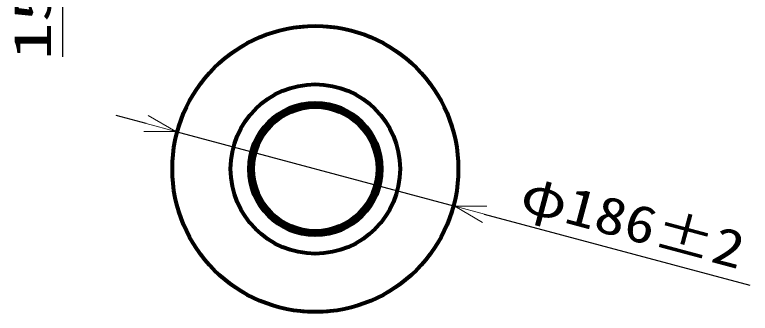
# Model space of a CAD drawing. Units: millimetres on the paper. Extents: x -400 to 400, y -280 to 280.
# Drawn here: x 174.09 to 221.6, y 185.26 to 204.54 of the extents above; entities that cross this region are included whole.
import ezdxf
from ezdxf.enums import TextEntityAlignment as Align

# ---------------------------------------------------------------- set-up
doc = ezdxf.new("R2010")
doc.units = ezdxf.units.MM
doc.layers.add('0-6_moji1', color=1, linetype='Continuous', lineweight=80)
doc.layers.add('0-7_waku', color=3, linetype='Continuous', lineweight=30)
doc.styles.add('ＭＳ ゴシック', font='')
doc.styles.get('ＭＳ ゴシック').set_extended_font_data('MS Gothic')

# ---------------------------------------------------------------- blocks, each defined once
blk = doc.blocks.new('_OPEN30')
at = {"layer": '0-7_waku', "color": 7, "lineweight": 20}
blk.add_line((0, 0), (-1, 0), dxfattribs=at)
blk.add_lwpolyline([(-1, 0.2679), (0, 0), (-1, -0.2679)], dxfattribs=at)

msp = doc.modelspace()

# ---------------------------------------------------------------- linework, layer by layer
at = {"layer": '0-6_moji1', "color": 7, "lineweight": 20}
for p, q in [((187.284, 201.512), (187.281, 201.516)), ((199.729, 201.512), (199.733, 201.516)), ((186.577, 200.805), (186.574, 200.808)), ((200.436, 200.805), (200.44, 200.808)), ((186.577, 188.36), (186.574, 188.356)), ((200.436, 188.36), (200.44, 188.356)), ((187.284, 187.653), (187.281, 187.649)), ((199.729, 187.653), (199.733, 187.649))]:
    msp.add_line(p, q, dxfattribs=at)
at = {"layer": '0-6_moji1'}
for p, q in [((196.061, 197.726), (196.064, 197.729)), ((196.9, 196.794), (196.904, 196.797)), ((189.895, 196.415), (189.891, 196.417)), ((189.508, 195.223), (189.503, 195.224)), ((193.726, 190.538), (193.726, 190.533)), ((194.952, 190.799), (194.954, 190.794))]:
    msp.add_line(p, q, dxfattribs=at)
at = {"layer": '0-6_moji1', "color": 7, "lineweight": 20}
for radius in [9.304, 5.53, 4.25]:
    msp.add_circle((193.507, 194.582), radius, dxfattribs=at)
at = {"layer": '0-6_moji1'}
for radius in [9.234, 5.469, 4.28, 4.091, 4.055, 4.044, 4.024, 4.009]:
    msp.add_circle((193.507, 194.582), radius, dxfattribs=at)
at = {"layer": '0-6_moji1', "color": 7, "lineweight": 20}
for radius, start, end in [(9.318, 48.0758, 131.9242), (9.313, 131.9224, 138.0776), (9.313, 41.9224, 48.0776), (9.318, 138.0758, 221.9241), (9.318, 318.0758, 41.9242), (9.313, 221.9224, 228.0776), (9.313, 311.9224, 318.0776), (9.318, 228.0758, 311.9242)]:
    msp.add_arc((193.507, 194.582), radius, start, end, dxfattribs=at)
at = {"layer": '0-6_moji1'}
for centre, radius, start, end in [((192.637, 198.676), 0.135, 266.6089, 297.3911), ((196.155, 197.842), 0.15, 216.3322, 230.903), ((193.507, 194.582), 4.05, 33.097, 50.903), ((197.025, 196.876), 0.15, 213.097, 227.6679), ((193.507, 194.582), 4.05, 153.097, 170.903), ((189.761, 196.483), 0.15, 333.097, 347.6676), ((189.36, 195.246), 0.15, 336.3324, 350.903), ((197.501, 193.285), 0.15, 147.4289, 176.5711), ((190.386, 191.772), 0.15, 27.4292, 56.5708), ((193.734, 190.389), 0.15, 93.097, 107.6681), ((193.507, 194.582), 4.05, 273.097, 290.903), ((195.005, 190.659), 0.15, 96.3319, 110.903)]:
    msp.add_arc(centre, radius, start, end, dxfattribs=at)
at = {"layer": '0-7_waku'}
for p, q in [((177.188, 212.078), (177.188, 201.816)), ((182.574, 197.512), (180.642, 198.029)), ((184.506, 196.994), (202.508, 192.171)), ((221.596, 187.056), (204.439, 191.653))]:
    msp.add_line(p, q, dxfattribs=at)

# ---------------------------------------------------------------- block references
at = {"layer": '0-7_waku', "xscale": 2, "yscale": 2}
for p, rotation in [((184.506, 196.994), 345), ((202.508, 192.171), 165)]:
    msp.add_blockref('_OPEN30', p, dxfattribs=dict(at, rotation=rotation))

# ---------------------------------------------------------------- texts
at = {"layer": '0-7_waku', "style": 'ＭＳ ゴシック'}
for s, rotation, width, p in [('15.7', 90, 1.5, (177.151, 201.602)), ('φ186±2', 345, 1.2, (206.396, 191.229))]:
    msp.add_text(s, height=2.405, rotation=rotation, dxfattribs=dict(at, width=width)).set_placement(p, align=Align.BOTTOM_LEFT)

doc.saveas('drawing.dxf')
